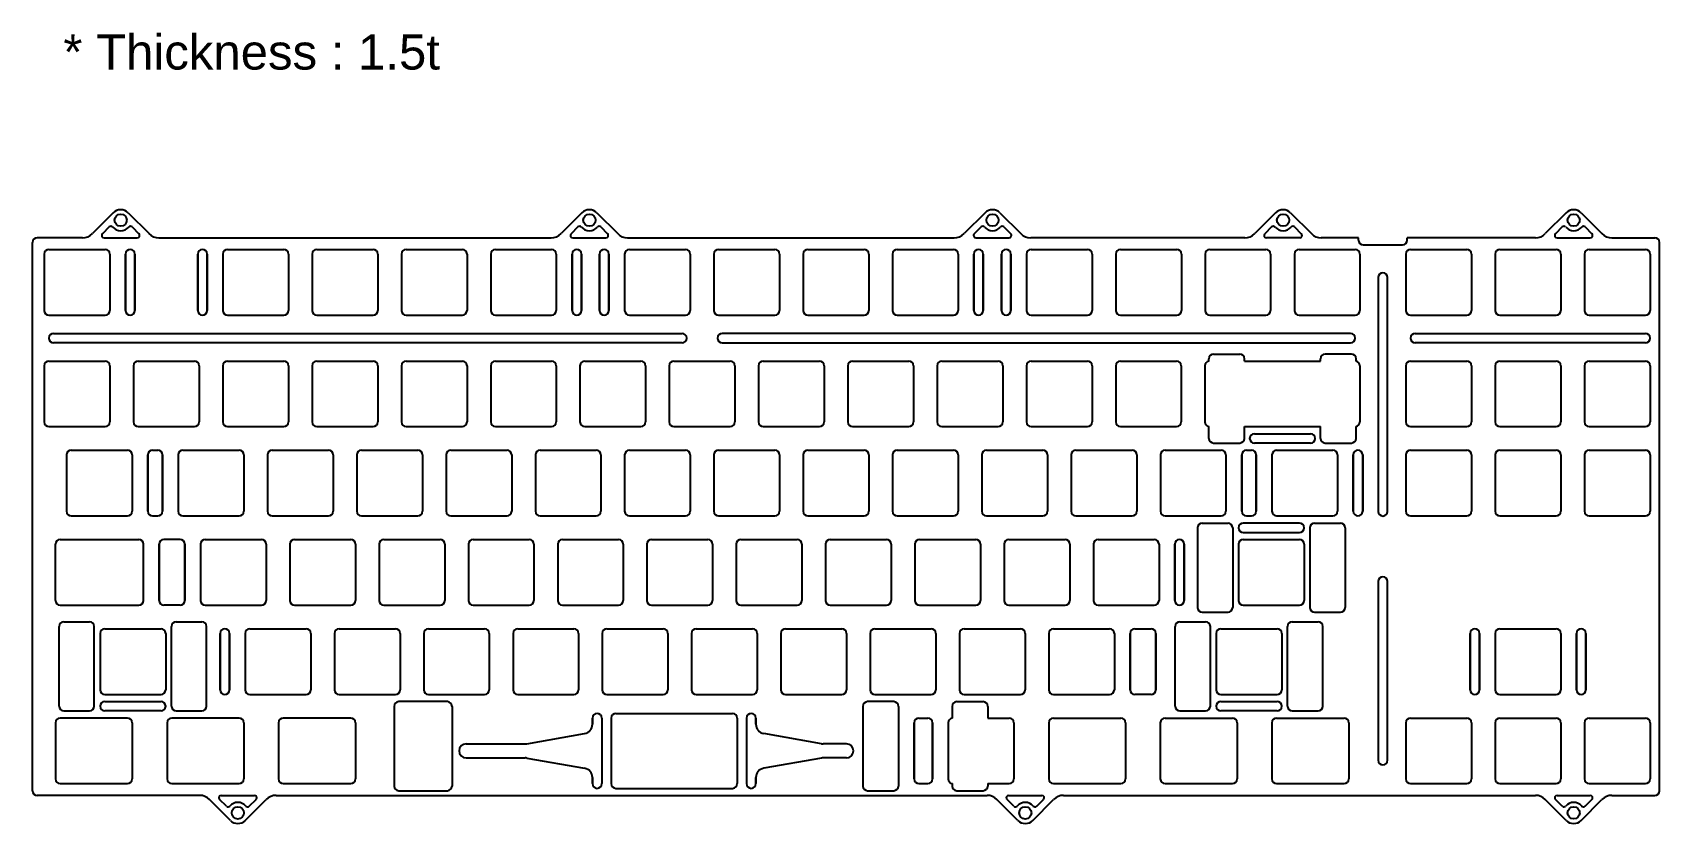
# Model space of a CAD drawing. Header units: millimetres. Extents: x 21 to 368, y 19 to 188.
import ezdxf

# ---------------------------------------------------------------- set-up
doc = ezdxf.new("R2010")
doc.units = ezdxf.units.MM
doc.layers.add('3', color=3, linetype='Continuous')
doc.styles.get("Standard").update_dxf_attribs({"font": ''})
doc.styles.get('Standard').set_extended_font_data('@Arial Unicode MS')

msp = doc.modelspace()

# ---------------------------------------------------------------- linework, layer by layer
for p, q in [((38.46, 149.13), (34, 144.67)), ((37.6, 146.1), (36.15, 144.64)), ((41.63, 149.13), (46.09, 144.67)), ((42.49, 146.1), (43.94, 144.64)), ((138.46, 149.13), (134, 144.67)), ((137.6, 146.1), (136.15, 144.64)), ((141.63, 149.13), (146.09, 144.67)), ((142.49, 146.1), (143.94, 144.64)), ((224.46, 149.13), (220, 144.67)), ((223.6, 146.1), (222.15, 144.64)), ((227.63, 149.13), (232.09, 144.67)), ((228.49, 146.1), (229.94, 144.64)), ((286.46, 149.13), (282, 144.67)), ((285.6, 146.1), (284.15, 144.64)), ((289.63, 149.13), (294.09, 144.67)), ((290.49, 146.1), (291.94, 144.64)), ((348.46, 149.13), (344, 144.67)), ((347.6, 146.1), (346.15, 144.64)), ((351.63, 149.13), (356.09, 144.67)), ((352.49, 146.1), (353.94, 144.64)), ((21.24, 25.78), (21.24, 142.79)), ((31.88, 143.79), (22.24, 143.79)), ((36.5, 143.79), (43.59, 143.79)), ((48.21, 143.79), (131.88, 143.79)), ((136.5, 143.79), (143.59, 143.79)), ((148.21, 143.79), (217.88, 143.79)), ((222.5, 143.79), (229.59, 143.79)), ((279.88, 143.79), (234.21, 143.79)), ((291.59, 143.79), (284.5, 143.79)), ((304.15, 143.79), (296.21, 143.79)), ((304.15, 143.29), (304.15, 143.79)), ((314.55, 143.29), (314.55, 143.79)), ((341.88, 143.79), (314.55, 143.79)), ((346.5, 143.79), (353.59, 143.79)), ((358.21, 143.79), (367.35, 143.79)), ((368.35, 25.78), (368.35, 142.79)), ((23.74, 140.29), (23.74, 128.29)), ((24.74, 141.29), (36.74, 141.29)), ((37.74, 140.29), (37.74, 128.29)), ((61.84, 140.29), (61.84, 128.29)), ((62.84, 141.29), (74.84, 141.29)), ((75.84, 140.29), (75.84, 128.29)), ((80.89, 140.29), (80.89, 128.29)), ((81.89, 141.29), (93.89, 141.29)), ((94.89, 140.29), (94.89, 128.29)), ((99.94, 140.29), (99.94, 128.29)), ((100.94, 141.29), (112.94, 141.29)), ((113.94, 140.29), (113.94, 128.29)), ((118.99, 140.29), (118.99, 128.29)), ((119.99, 141.29), (131.99, 141.29)), ((132.99, 140.29), (132.99, 128.29)), ((147.57, 140.29), (147.57, 128.29)), ((148.57, 141.29), (160.57, 141.29)), ((161.57, 140.29), (161.57, 128.29)), ((166.62, 140.29), (166.62, 128.29)), ((167.62, 141.29), (179.62, 141.29)), ((180.62, 140.29), (180.62, 128.29)), ((185.67, 140.29), (185.67, 128.29)), ((186.67, 141.29), (198.67, 141.29)), ((199.67, 140.29), (199.67, 128.29)), ((204.72, 140.29), (204.72, 128.29)), ((205.72, 141.29), (217.72, 141.29)), ((218.72, 140.29), (218.72, 128.29)), ((233.3, 140.29), (233.3, 128.29)), ((234.3, 141.29), (246.3, 141.29)), ((247.3, 140.29), (247.3, 128.29)), ((252.35, 140.29), (252.35, 128.29)), ((253.35, 141.29), (265.35, 141.29)), ((266.35, 140.29), (266.35, 128.29)), ((271.4, 140.29), (271.4, 128.29)), ((272.4, 141.29), (284.4, 141.29)), ((285.4, 140.29), (285.4, 128.29)), ((290.45, 140.29), (290.45, 128.29)), ((291.45, 141.29), (303.45, 141.29)), ((304.45, 140.29), (304.45, 128.29)), ((305.13, 142.29), (313.55, 142.29)), ((314.25, 140.29), (314.25, 128.29)), ((315.25, 141.29), (327.25, 141.29)), ((328.25, 140.29), (328.25, 128.29)), ((333.3, 140.29), (333.3, 128.29)), ((334.3, 141.29), (346.3, 141.29)), ((347.3, 140.29), (347.3, 128.29)), ((352.35, 140.29), (352.35, 128.29)), ((353.35, 141.29), (365.35, 141.29)), ((366.35, 140.29), (366.35, 128.29)), ((308.35, 135.29), (308.35, 85.4)), ((310.35, 85.4), (310.35, 135.29)), ((24.74, 127.29), (36.74, 127.29)), ((62.84, 127.29), (74.84, 127.29)), ((81.89, 127.29), (93.89, 127.29)), ((100.94, 127.29), (112.94, 127.29)), ((119.99, 127.29), (131.99, 127.29)), ((148.57, 127.29), (160.57, 127.29)), ((167.62, 127.29), (179.62, 127.29)), ((186.67, 127.29), (198.67, 127.29)), ((205.72, 127.29), (217.72, 127.29)), ((234.3, 127.29), (246.3, 127.29)), ((253.35, 127.29), (265.35, 127.29)), ((272.4, 127.29), (284.4, 127.29)), ((291.45, 127.29), (303.45, 127.29)), ((315.25, 127.29), (327.25, 127.29)), ((334.3, 127.29), (346.3, 127.29)), ((353.35, 127.29), (365.35, 127.29)), ((25.74, 123.38), (159.81, 123.38)), ((302.45, 123.38), (168.39, 123.38)), ((316.25, 123.38), (365.35, 123.38)), ((159.81, 121.38), (25.74, 121.38)), ((168.39, 121.38), (302.45, 121.38)), ((273.21, 118.98), (278.81, 118.98)), ((302.62, 118.98), (297.02, 118.98)), ((365.35, 121.38), (316.25, 121.38)), ((23.74, 116.48), (23.74, 104.48)), ((24.74, 117.48), (36.74, 117.48)), ((37.74, 116.48), (37.74, 104.48)), ((42.79, 116.48), (42.79, 104.48)), ((43.79, 117.48), (55.79, 117.48)), ((56.79, 116.48), (56.79, 104.48)), ((61.84, 116.48), (61.84, 104.48)), ((62.84, 117.48), (74.84, 117.48)), ((75.84, 116.48), (75.84, 104.48)), ((80.89, 116.48), (80.89, 104.48)), ((81.89, 117.48), (93.89, 117.48)), ((94.89, 116.48), (94.89, 104.48)), ((99.94, 116.48), (99.94, 104.48)), ((100.94, 117.48), (112.94, 117.48)), ((113.94, 116.48), (113.94, 104.48)), ((118.99, 116.48), (118.99, 104.48)), ((119.99, 117.48), (131.99, 117.48)), ((132.99, 116.48), (132.99, 104.48)), ((138.04, 116.48), (138.04, 104.48)), ((139.04, 117.48), (151.04, 117.48)), ((152.04, 116.48), (152.04, 104.48)), ((157.09, 116.48), (157.09, 104.48)), ((158.09, 117.48), (170.09, 117.48)), ((171.09, 116.48), (171.09, 104.48)), ((176.14, 116.48), (176.14, 104.48)), ((177.14, 117.48), (189.14, 117.48)), ((190.14, 116.48), (190.14, 104.48)), ((195.19, 116.48), (195.19, 104.48)), ((196.19, 117.48), (208.19, 117.48)), ((209.19, 116.48), (209.19, 104.48)), ((214.24, 116.48), (214.24, 104.48)), ((215.24, 117.48), (227.24, 117.48)), ((228.24, 116.48), (228.24, 104.48)), ((233.29, 116.48), (233.29, 104.48)), ((234.29, 117.48), (246.29, 117.48)), ((247.29, 116.48), (247.29, 104.48)), ((252.34, 116.48), (252.34, 104.48)), ((253.34, 117.48), (265.34, 117.48)), ((266.34, 116.48), (266.34, 104.48)), ((271.39, 116.48), (271.39, 104.48)), ((272.21, 117.46), (272.21, 117.98)), ((279.81, 117.48), (279.81, 117.98)), ((279.81, 117.48), (296.02, 117.48)), ((296.02, 117.48), (296.02, 117.98)), ((303.62, 117.46), (303.62, 117.98)), ((304.44, 116.48), (304.44, 104.48)), ((314.25, 116.48), (314.25, 104.48)), ((315.25, 117.48), (327.25, 117.48)), ((328.25, 116.48), (328.25, 104.48)), ((333.3, 116.48), (333.3, 104.48)), ((334.3, 117.48), (346.3, 117.48)), ((347.3, 116.48), (347.3, 104.48)), ((352.35, 116.48), (352.35, 104.48)), ((353.35, 117.48), (365.35, 117.48)), ((366.35, 116.48), (366.35, 104.48)), ((24.74, 103.48), (36.74, 103.48)), ((43.79, 103.48), (55.79, 103.48)), ((62.84, 103.48), (74.84, 103.48)), ((81.89, 103.48), (93.89, 103.48)), ((100.94, 103.48), (112.94, 103.48)), ((119.99, 103.48), (131.99, 103.48)), ((139.04, 103.48), (151.04, 103.48)), ((158.09, 103.48), (170.09, 103.48)), ((177.14, 103.48), (189.14, 103.48)), ((196.19, 103.48), (208.19, 103.48)), ((215.24, 103.48), (227.24, 103.48)), ((234.29, 103.48), (246.29, 103.48)), ((253.34, 103.48), (265.34, 103.48)), ((272.21, 100.98), (272.21, 103.5)), ((279.81, 100.98), (279.81, 103.48)), ((279.81, 103.48), (296.02, 103.48)), ((281.92, 101.95), (293.92, 101.95)), ((296.02, 100.98), (296.02, 103.48)), ((303.62, 100.98), (303.62, 103.5)), ((315.25, 103.48), (327.25, 103.48)), ((334.3, 103.48), (346.3, 103.48)), ((353.35, 103.48), (365.35, 103.48)), ((28.5, 97.43), (28.5, 85.43)), ((29.5, 98.43), (41.5, 98.43)), ((42.5, 97.43), (42.5, 85.43)), ((46.85, 98.43), (47.97, 98.43)), ((52.32, 97.43), (52.32, 85.43)), ((53.32, 98.43), (65.32, 98.43)), ((66.32, 97.43), (66.32, 85.43)), ((71.37, 97.43), (71.37, 85.43)), ((72.37, 98.43), (84.37, 98.43)), ((85.37, 97.43), (85.37, 85.43)), ((90.42, 97.43), (90.42, 85.43)), ((91.42, 98.43), (103.42, 98.43)), ((104.42, 97.43), (104.42, 85.43)), ((109.47, 97.43), (109.47, 85.43)), ((110.47, 98.43), (122.47, 98.43)), ((123.47, 97.43), (123.47, 85.43)), ((128.52, 97.43), (128.52, 85.43)), ((129.52, 98.43), (141.52, 98.43)), ((142.52, 97.43), (142.52, 85.43)), ((147.57, 97.43), (147.57, 85.43)), ((148.57, 98.43), (160.57, 98.43)), ((161.57, 97.43), (161.57, 85.43)), ((166.62, 97.43), (166.62, 85.43)), ((167.62, 98.43), (179.62, 98.43)), ((180.62, 97.43), (180.62, 85.43)), ((185.67, 97.43), (185.67, 85.43)), ((186.67, 98.43), (198.67, 98.43)), ((199.67, 97.43), (199.67, 85.43)), ((204.72, 97.43), (204.72, 85.43)), ((205.72, 98.43), (217.72, 98.43)), ((218.72, 97.43), (218.72, 85.43)), ((223.77, 97.43), (223.77, 85.43)), ((224.77, 98.43), (236.77, 98.43)), ((237.77, 97.43), (237.77, 85.43)), ((242.82, 97.43), (242.82, 85.43)), ((243.82, 98.43), (255.82, 98.43)), ((256.82, 97.43), (256.82, 85.43)), ((261.87, 97.43), (261.87, 85.43)), ((262.87, 98.43), (274.87, 98.43)), ((273.21, 99.98), (278.81, 99.98)), ((275.87, 97.43), (275.87, 85.43)), ((280.22, 98.43), (281.33, 98.43)), ((293.92, 99.95), (281.92, 99.95)), ((285.68, 97.43), (285.68, 85.43)), ((286.68, 98.43), (298.68, 98.43)), ((297.02, 99.98), (302.62, 99.98)), ((299.68, 97.43), (299.68, 85.43)), ((314.25, 97.43), (314.25, 85.43)), ((315.25, 98.43), (327.25, 98.43)), ((328.25, 97.43), (328.25, 85.43)), ((333.3, 97.43), (333.3, 85.43)), ((334.3, 98.43), (346.3, 98.43)), ((347.3, 97.43), (347.3, 85.43)), ((352.35, 97.43), (352.35, 85.43)), ((353.35, 98.43), (365.35, 98.43)), ((366.35, 97.43), (366.35, 85.43)), ((29.5, 84.43), (41.5, 84.43)), ((46.85, 84.43), (47.97, 84.43)), ((53.32, 84.43), (65.32, 84.43)), ((72.37, 84.43), (84.37, 84.43)), ((91.42, 84.43), (103.42, 84.43)), ((110.47, 84.43), (122.47, 84.43)), ((129.52, 84.43), (141.52, 84.43)), ((148.57, 84.43), (160.57, 84.43)), ((167.62, 84.43), (179.62, 84.43)), ((186.67, 84.43), (198.67, 84.43)), ((205.72, 84.43), (217.72, 84.43)), ((224.77, 84.43), (236.77, 84.43)), ((243.82, 84.43), (255.82, 84.43)), ((262.87, 84.43), (274.87, 84.43)), ((280.22, 84.43), (281.33, 84.43)), ((286.68, 84.43), (298.68, 84.43)), ((315.25, 84.43), (327.25, 84.43)), ((334.3, 84.43), (346.3, 84.43)), ((353.35, 84.43), (365.35, 84.43)), ((269.8, 81.88), (269.8, 64.88)), ((270.8, 82.88), (276.3, 82.88)), ((277.3, 81.88), (277.3, 64.88)), ((291.54, 82.9), (279.54, 82.9)), ((279.54, 80.9), (291.54, 80.9)), ((293.77, 81.88), (293.77, 64.88)), ((294.77, 82.88), (300.27, 82.88)), ((301.27, 81.88), (301.27, 64.88)), ((26.12, 66.38), (26.12, 78.38)), ((27.12, 79.38), (43.89, 79.38)), ((44.89, 66.38), (44.89, 78.38)), ((52.73, 79.38), (49.24, 79.38)), ((57.08, 78.38), (57.08, 66.38)), ((58.08, 79.38), (70.08, 79.38)), ((71.08, 78.38), (71.08, 66.38)), ((76.13, 78.38), (76.13, 66.38)), ((77.13, 79.38), (89.13, 79.38)), ((90.13, 78.38), (90.13, 66.38)), ((95.18, 78.38), (95.18, 66.38)), ((96.18, 79.38), (108.18, 79.38)), ((109.18, 78.38), (109.18, 66.38)), ((114.23, 78.38), (114.23, 66.38)), ((115.23, 79.38), (127.23, 79.38)), ((128.23, 78.38), (128.23, 66.38)), ((133.28, 78.38), (133.28, 66.38)), ((134.28, 79.38), (146.28, 79.38)), ((147.28, 78.38), (147.28, 66.38)), ((152.33, 78.38), (152.33, 66.38)), ((153.33, 79.38), (165.33, 79.38)), ((166.33, 78.38), (166.33, 66.38)), ((171.38, 78.38), (171.38, 66.38)), ((172.38, 79.38), (184.38, 79.38)), ((185.38, 78.38), (185.38, 66.38)), ((190.43, 78.38), (190.43, 66.38)), ((191.43, 79.38), (203.43, 79.38)), ((204.43, 78.38), (204.43, 66.38)), ((209.48, 78.38), (209.48, 66.38)), ((210.48, 79.38), (222.48, 79.38)), ((223.48, 78.38), (223.48, 66.38)), ((228.53, 78.38), (228.53, 66.38)), ((229.53, 79.38), (241.53, 79.38)), ((242.53, 78.38), (242.53, 66.38)), ((247.58, 78.38), (247.58, 66.38)), ((248.58, 79.38), (260.58, 79.38)), ((261.58, 78.38), (261.58, 66.38)), ((278.54, 78.38), (278.54, 66.38)), ((279.54, 79.38), (291.54, 79.38)), ((292.54, 78.38), (292.54, 66.38)), ((308.35, 70.4), (308.35, 32.28)), ((310.35, 32.28), (310.35, 70.4)), ((27.12, 65.38), (43.89, 65.38)), ((52.73, 65.38), (49.24, 65.38)), ((58.08, 65.38), (70.08, 65.38)), ((77.13, 65.38), (89.13, 65.38)), ((96.18, 65.38), (108.18, 65.38)), ((115.23, 65.38), (127.23, 65.38)), ((134.28, 65.38), (146.28, 65.38)), ((153.33, 65.38), (165.33, 65.38)), ((172.38, 65.38), (184.38, 65.38)), ((191.43, 65.38), (203.43, 65.38)), ((210.48, 65.38), (222.48, 65.38)), ((229.53, 65.38), (241.53, 65.38)), ((248.58, 65.38), (260.58, 65.38)), ((270.8, 63.88), (276.3, 63.88)), ((279.54, 65.38), (291.54, 65.38)), ((294.77, 63.88), (300.27, 63.88)), ((26.91, 43.83), (26.91, 60.83)), ((27.91, 61.83), (33.41, 61.83)), ((34.41, 43.83), (34.41, 60.83)), ((35.65, 59.33), (35.65, 47.33)), ((36.65, 60.33), (48.65, 60.33)), ((49.65, 59.33), (49.65, 47.33)), ((50.89, 43.83), (50.89, 60.83)), ((51.89, 61.83), (57.39, 61.83)), ((58.39, 43.83), (58.39, 60.83)), ((66.6, 59.33), (66.6, 47.33)), ((67.6, 60.33), (79.6, 60.33)), ((80.6, 59.33), (80.6, 47.33)), ((85.65, 59.33), (85.65, 47.33)), ((86.65, 60.33), (98.65, 60.33)), ((99.65, 59.33), (99.65, 47.33)), ((104.7, 59.33), (104.7, 47.33)), ((105.7, 60.33), (117.7, 60.33)), ((118.7, 59.33), (118.7, 47.33)), ((123.75, 59.33), (123.75, 47.33)), ((124.75, 60.33), (136.75, 60.33)), ((137.75, 59.33), (137.75, 47.33)), ((142.8, 59.33), (142.8, 47.33)), ((143.8, 60.33), (155.8, 60.33)), ((156.8, 59.33), (156.8, 47.33)), ((161.85, 59.33), (161.85, 47.33)), ((162.85, 60.33), (174.85, 60.33)), ((175.85, 59.33), (175.85, 47.33)), ((180.9, 59.33), (180.9, 47.33)), ((181.9, 60.33), (193.9, 60.33)), ((194.9, 59.33), (194.9, 47.33)), ((199.95, 59.33), (199.95, 47.33)), ((200.95, 60.33), (212.95, 60.33)), ((213.95, 59.33), (213.95, 47.33)), ((219, 59.33), (219, 47.33)), ((220, 60.33), (232, 60.33)), ((233, 59.33), (233, 47.33)), ((238.05, 59.33), (238.05, 47.33)), ((239.05, 60.33), (251.05, 60.33)), ((252.05, 59.33), (252.05, 47.33)), ((256.4, 60.33), (259.9, 60.33)), ((265.03, 43.83), (265.03, 60.83)), ((266.03, 61.83), (271.53, 61.83)), ((272.53, 43.83), (272.53, 60.83)), ((273.77, 59.33), (273.77, 47.33)), ((274.77, 60.33), (286.77, 60.33)), ((287.77, 59.33), (287.77, 47.33)), ((289.01, 43.83), (289.01, 60.83)), ((290.01, 61.83), (295.51, 61.83)), ((296.51, 43.83), (296.51, 60.83)), ((333.3, 59.33), (333.3, 47.33)), ((334.3, 60.33), (346.3, 60.33)), ((347.3, 59.33), (347.3, 47.33)), ((36.65, 46.33), (48.65, 46.33)), ((67.6, 46.33), (79.6, 46.33)), ((86.65, 46.33), (98.65, 46.33)), ((105.7, 46.33), (117.7, 46.33)), ((124.75, 46.33), (136.75, 46.33)), ((143.8, 46.33), (155.8, 46.33)), ((162.85, 46.33), (174.85, 46.33)), ((181.9, 46.33), (193.9, 46.33)), ((200.95, 46.33), (212.95, 46.33)), ((220, 46.33), (232, 46.33)), ((239.05, 46.33), (251.05, 46.33)), ((259.9, 46.33), (256.4, 46.33)), ((274.77, 46.33), (286.77, 46.33)), ((334.3, 46.33), (346.3, 46.33)), ((27.91, 42.83), (33.41, 42.83)), ((36.65, 44.8), (48.65, 44.8)), ((48.65, 42.8), (36.65, 42.8)), ((51.89, 42.83), (57.39, 42.83)), ((98.38, 43.78), (98.38, 26.78)), ((109.74, 44.78), (99.38, 44.78)), ((110.74, 43.78), (110.74, 26.78)), ((145.69, 42.28), (170.59, 42.28)), ((198.39, 43.78), (198.39, 26.78)), ((204.99, 44.78), (199.39, 44.78)), ((205.99, 43.78), (205.99, 26.78)), ((217.44, 43.78), (217.44, 41.26)), ((218.44, 44.78), (224.04, 44.78)), ((225.04, 43.78), (225.04, 41.28)), ((266.03, 42.83), (271.53, 42.83)), ((274.77, 44.8), (286.77, 44.8)), ((286.77, 42.8), (274.77, 42.8)), ((290.01, 42.83), (295.51, 42.83)), ((26.12, 40.28), (26.12, 28.28)), ((41.5, 41.28), (27.12, 41.28)), ((42.5, 40.28), (42.5, 28.28)), ((49.93, 40.28), (49.93, 28.28)), ((65.31, 41.28), (50.93, 41.28)), ((66.31, 40.28), (66.31, 28.28)), ((73.74, 40.28), (73.74, 28.28)), ((89.12, 41.28), (74.74, 41.28)), ((90.12, 40.28), (90.12, 28.28)), ((142.69, 41.28), (142.69, 27.28)), ((144.69, 41.28), (144.69, 27.28)), ((171.59, 41.28), (171.59, 27.28)), ((171.59, 41.28), (171.59, 27.28)), ((173.59, 41.28), (173.59, 27.28)), ((210.34, 41.28), (212.28, 41.28)), ((216.62, 40.28), (216.62, 28.28)), ((225.04, 41.28), (229.62, 41.28)), ((230.62, 40.28), (230.62, 28.28)), ((238.05, 40.28), (238.05, 28.28)), ((239.05, 41.28), (253.44, 41.28)), ((254.44, 40.28), (254.44, 28.28)), ((261.86, 40.28), (261.86, 28.28)), ((262.86, 41.28), (277.25, 41.28)), ((278.25, 40.28), (278.25, 28.28)), ((285.67, 40.28), (285.67, 28.28)), ((286.67, 41.28), (301.06, 41.28)), ((302.06, 40.28), (302.06, 28.28)), ((314.25, 40.28), (314.25, 28.28)), ((315.25, 41.28), (327.25, 41.28)), ((328.25, 40.28), (328.25, 28.28)), ((333.3, 40.28), (333.3, 28.28)), ((334.3, 41.28), (346.3, 41.28)), ((347.3, 40.28), (347.3, 28.28)), ((352.35, 40.28), (352.35, 28.28)), ((353.35, 41.28), (365.35, 41.28)), ((366.35, 40.28), (366.35, 28.28)), ((113.74, 35.78), (126.33, 35.78)), ((126.68, 35.81), (139.03, 37.99)), ((189.6, 35.81), (177.24, 37.99)), ((194.89, 35.78), (189.94, 35.78)), ((113.74, 32.78), (126.33, 32.78)), ((126.68, 32.75), (139.03, 30.57)), ((189.6, 32.75), (177.24, 30.57)), ((194.89, 32.78), (189.94, 32.78)), ((56.88, 24.78), (22.24, 24.78)), ((27.12, 27.28), (41.5, 27.28)), ((50.93, 27.28), (65.31, 27.28)), ((61.5, 24.78), (68.59, 24.78)), ((73.21, 24.78), (224.88, 24.78)), ((74.74, 27.28), (89.12, 27.28)), ((99.38, 25.78), (109.74, 25.78)), ((145.69, 26.28), (170.59, 26.28)), ((199.39, 25.78), (204.99, 25.78)), ((210.34, 27.28), (212.28, 27.28)), ((217.44, 27.29), (217.44, 26.78)), ((218.44, 25.78), (224.04, 25.78)), ((225.04, 27.28), (229.62, 27.28)), ((225.04, 27.28), (225.04, 26.78)), ((229.5, 24.78), (236.59, 24.78)), ((239.05, 27.28), (253.44, 27.28)), ((241.21, 24.78), (341.88, 24.78)), ((262.86, 27.28), (277.25, 27.28)), ((286.67, 27.28), (301.06, 27.28)), ((315.25, 27.28), (327.25, 27.28)), ((334.3, 27.28), (346.3, 27.28)), ((334.3, 27.28), (346.3, 27.28)), ((346.5, 24.78), (353.59, 24.78)), ((353.35, 27.28), (365.35, 27.28)), ((358.21, 24.78), (367.35, 24.78)), ((63.46, 19.44), (59, 23.9)), ((62.6, 22.47), (61.15, 23.92)), ((66.63, 19.44), (71.09, 23.9)), ((67.49, 22.47), (68.94, 23.92)), ((231.46, 19.44), (227, 23.9)), ((230.6, 22.47), (229.15, 23.92)), ((234.63, 19.44), (239.09, 23.9)), ((235.49, 22.47), (236.94, 23.92)), ((348.46, 19.44), (344, 23.9)), ((347.6, 22.47), (346.15, 23.92)), ((351.63, 19.44), (356.09, 23.9)), ((352.49, 22.47), (353.94, 23.92))]:
    msp.add_line(p, q)
at = {"color": 7, "lineweight": 30, "extrusion": (0, 0, -1)}
for p, q in [((41.09, 128.29), (41.09, 140.29)), ((41.09, 140.29), (41.09, 128.29)), ((43.09, 140.29), (43.09, 128.29)), ((56.49, 128.29), (56.49, 140.29)), ((58.49, 128.29), (58.49, 140.29)), ((136.34, 128.29), (136.34, 140.29)), ((136.34, 140.29), (136.34, 128.29)), ((138.34, 140.29), (138.34, 128.29)), ((142.22, 128.29), (142.22, 140.29)), ((142.22, 140.29), (142.22, 128.29)), ((144.22, 128.29), (144.22, 140.29)), ((144.22, 140.29), (144.22, 128.29)), ((222.07, 128.29), (222.07, 140.29)), ((222.07, 140.29), (222.07, 128.29)), ((224.07, 140.29), (224.07, 128.29)), ((227.95, 128.29), (227.95, 140.29)), ((227.95, 140.29), (227.95, 128.29)), ((229.95, 128.29), (229.95, 140.29)), ((229.95, 140.29), (229.95, 128.29)), ((45.85, 85.43), (45.85, 97.43)), ((45.85, 97.43), (45.85, 85.43)), ((48.97, 85.43), (48.97, 97.43)), ((48.97, 97.43), (48.97, 85.43)), ((279.22, 85.43), (279.22, 97.43)), ((282.33, 85.43), (282.33, 97.43)), ((303.03, 85.43), (303.03, 97.43)), ((303.03, 97.43), (303.03, 85.43)), ((305.03, 85.43), (305.03, 97.43)), ((305.03, 97.43), (305.03, 85.43)), ((48.24, 66.38), (48.24, 78.38)), ((53.73, 66.38), (53.73, 78.38)), ((264.93, 66.38), (264.93, 78.38)), ((266.93, 66.38), (266.93, 78.38)), ((61.26, 47.33), (61.26, 59.33)), ((63.26, 47.33), (63.26, 59.33)), ((255.4, 47.33), (255.4, 59.33)), ((260.9, 47.33), (260.9, 59.33)), ((327.95, 47.33), (327.95, 59.33)), ((327.95, 59.33), (327.95, 47.33)), ((329.95, 47.33), (329.95, 59.33)), ((329.95, 59.33), (329.95, 47.33)), ((350.65, 47.33), (350.65, 59.33)), ((350.65, 59.33), (350.65, 47.33)), ((352.65, 47.33), (352.65, 59.33)), ((352.65, 59.33), (352.65, 47.33)), ((140.69, 39.95), (140.69, 41.28)), ((175.59, 39.95), (175.59, 41.28)), ((209.34, 28.28), (209.34, 40.28)), ((213.28, 28.28), (213.28, 40.28)), ((140.69, 27.28), (140.69, 28.6)), ((175.59, 27.28), (175.59, 28.6))]:
    msp.add_line(p, q, dxfattribs=at)
for centre in [(40.05, 147.53), (40.05, 147.53), (140.05, 147.53), (226.05, 147.53), (288.05, 147.53), (350.05, 147.53), (65.05, 21.03), (233.05, 21.03), (350.05, 21.04)]:
    msp.add_circle(centre, 1.3)
for centre, radius, start, end in [((40.05, 147.53), 2.25, 44.7772, 135.2228), ((140.05, 147.53), 2.25, 44.7772, 135.2228), ((226.05, 147.53), 2.25, 44.7772, 135.2228), ((288.05, 147.53), 2.25, 44.7772, 135.2228), ((350.05, 147.53), 2.25, 44.7772, 135.2228), ((37.96, 145.74), 0.5, 40.5885, 135), ((40.05, 147.53), 2.25, 220.5885, 319.4115), ((42.13, 145.74), 0.5, 45, 139.4115), ((137.96, 145.74), 0.5, 40.5885, 135), ((140.05, 147.53), 2.25, 220.5885, 319.4115), ((142.13, 145.74), 0.5, 45, 139.4115), ((223.96, 145.74), 0.5, 40.5885, 135), ((226.05, 147.53), 2.25, 220.5885, 319.4115), ((228.13, 145.74), 0.5, 45, 139.4115), ((285.96, 145.74), 0.5, 40.5885, 135), ((288.05, 147.53), 2.25, 220.5885, 319.4115), ((290.13, 145.74), 0.5, 45, 139.4115), ((347.96, 145.74), 0.5, 40.5885, 135), ((350.05, 147.53), 2.25, 220.5885, 319.4115), ((352.13, 145.74), 0.5, 45, 139.4115), ((22.24, 142.79), 1, 90, 180), ((31.88, 146.79), 3, 270, 315), ((36.5, 144.29), 0.5, 135, 270), ((43.59, 144.29), 0.5, 270, 45), ((48.21, 146.79), 3, 225, 270), ((131.88, 146.79), 3, 270, 315), ((136.5, 144.29), 0.5, 135, 270), ((143.59, 144.29), 0.5, 270, 45), ((148.21, 146.79), 3, 225, 270), ((217.88, 146.79), 3, 270, 315), ((222.5, 144.29), 0.5, 135, 270), ((229.59, 144.29), 0.5, 270, 45), ((234.21, 146.79), 3, 225, 270), ((279.88, 146.79), 3, 270, 315), ((284.5, 144.29), 0.5, 135, 270), ((291.59, 144.29), 0.5, 270, 45), ((296.21, 146.79), 3, 225, 270), ((305.15, 143.29), 1, 180.179, 270), ((313.55, 143.29), 1, 270, 359.821), ((341.88, 146.79), 3, 270, 315), ((346.5, 144.29), 0.5, 135, 270), ((353.59, 144.29), 0.5, 270, 45), ((358.21, 146.79), 3, 225, 270), ((367.35, 142.79), 1, 0, 90), ((24.74, 140.29), 1, 90, 180), ((36.74, 140.29), 1, 0, 90), ((42.09, 140.29), 1, 90, 180), ((42.09, 140.29), 1, 360, 90), ((57.49, 140.29), 1, 90, 180), ((57.49, 140.29), 1, 360, 90), ((62.84, 140.29), 1, 90, 180), ((74.84, 140.29), 1, 0, 90), ((81.89, 140.29), 1, 90, 180), ((93.89, 140.29), 1, 0, 90), ((100.94, 140.29), 1, 90, 180), ((112.94, 140.29), 1, 0, 90), ((119.99, 140.29), 1, 90, 180), ((131.99, 140.29), 1, 0, 90), ((137.34, 140.29), 1, 90, 180), ((137.34, 140.29), 1, 360, 90), ((143.22, 140.29), 1, 90, 180), ((143.22, 140.29), 1, 360, 90), ((148.57, 140.29), 1, 90, 180), ((160.57, 140.29), 1, 0, 90), ((167.62, 140.29), 1, 90, 180), ((179.62, 140.29), 1, 0, 90), ((186.67, 140.29), 1, 90, 180), ((198.67, 140.29), 1, 0, 90), ((205.72, 140.29), 1, 90, 180), ((217.72, 140.29), 1, 0, 90), ((223.07, 140.29), 1, 90, 180), ((223.07, 140.29), 1, 360, 90), ((228.95, 140.29), 1, 90, 180), ((228.95, 140.29), 1, 360, 90), ((234.3, 140.29), 1, 90, 180), ((246.3, 140.29), 1, 0, 90), ((253.35, 140.29), 1, 90, 180), ((265.35, 140.29), 1, 0, 90), ((272.4, 140.29), 1, 90, 180), ((284.4, 140.29), 1, 0, 90), ((291.45, 140.29), 1, 90, 180), ((303.45, 140.29), 1, 0, 90), ((315.25, 140.29), 1, 90, 180), ((327.25, 140.29), 1, 0, 90), ((334.3, 140.29), 1, 90, 180), ((346.3, 140.29), 1, 0, 90), ((353.35, 140.29), 1, 90, 180), ((365.35, 140.29), 1, 0, 90), ((309.35, 135.29), 1, 0, 180), ((24.74, 128.29), 1, 180, 270), ((36.74, 128.29), 1, 270, 0), ((42.09, 128.29), 1, 180, 270), ((42.09, 128.29), 1, 270, 0), ((57.49, 128.29), 1, 180, 270), ((57.49, 128.29), 1, 270, 0), ((62.84, 128.29), 1, 180, 270), ((74.84, 128.29), 1, 270, 0), ((81.89, 128.29), 1, 180, 270), ((93.89, 128.29), 1, 270, 0), ((100.94, 128.29), 1, 180, 270), ((112.94, 128.29), 1, 270, 0), ((119.99, 128.29), 1, 180, 270), ((131.99, 128.29), 1, 270, 0), ((137.34, 128.29), 1, 180, 270), ((137.34, 128.29), 1, 270, 0), ((143.22, 128.29), 1, 180, 270), ((143.22, 128.29), 1, 270, 0), ((148.57, 128.29), 1, 180, 270), ((160.57, 128.29), 1, 270, 0), ((167.62, 128.29), 1, 180, 270), ((179.62, 128.29), 1, 270, 0), ((186.67, 128.29), 1, 180, 270), ((198.67, 128.29), 1, 270, 0), ((205.72, 128.29), 1, 180, 270), ((217.72, 128.29), 1, 270, 0), ((223.07, 128.29), 1, 180, 270), ((223.07, 128.29), 1, 270, 0), ((228.95, 128.29), 1, 180, 270), ((228.95, 128.29), 1, 270, 0), ((234.3, 128.29), 1, 180, 270), ((246.3, 128.29), 1, 270, 0), ((253.35, 128.29), 1, 180, 270), ((265.35, 128.29), 1, 270, 0), ((272.4, 128.29), 1, 180, 270), ((284.4, 128.29), 1, 270, 0), ((291.45, 128.29), 1, 180, 270), ((303.45, 128.29), 1, 270, 0), ((315.25, 128.29), 1, 180, 270), ((327.25, 128.29), 1, 270, 0), ((334.3, 128.29), 1, 180, 270), ((346.3, 128.29), 1, 270, 0), ((353.35, 128.29), 1, 180, 270), ((365.35, 128.29), 1, 270, 0), ((25.74, 122.38), 1, 90, 270), ((159.81, 122.38), 1, 270, 90), ((168.39, 122.38), 1, 90, 270), ((302.45, 122.38), 1, 270, 90), ((316.25, 122.38), 1, 90, 270), ((365.35, 122.38), 1, 270, 90), ((273.21, 117.98), 1, 90, 180), ((278.81, 117.98), 1, 0, 90), ((297.02, 117.98), 1, 90, 180), ((302.62, 117.98), 1, 0, 90), ((24.74, 116.48), 1, 90, 180), ((36.74, 116.48), 1, 0, 90), ((43.79, 116.48), 1, 90, 180), ((55.79, 116.48), 1, 0, 90), ((62.84, 116.48), 1, 90, 180), ((74.84, 116.48), 1, 0, 90), ((81.89, 116.48), 1, 90, 180), ((93.89, 116.48), 1, 0, 90), ((100.94, 116.48), 1, 90, 180), ((112.94, 116.48), 1, 0, 90), ((119.99, 116.48), 1, 90, 180), ((131.99, 116.48), 1, 0, 90), ((139.04, 116.48), 1, 90, 180), ((151.04, 116.48), 1, 0, 90), ((158.09, 116.48), 1, 90, 180), ((170.09, 116.48), 1, 0, 90), ((177.14, 116.48), 1, 90, 180), ((189.14, 116.48), 1, 0, 90), ((196.19, 116.48), 1, 90, 180), ((208.19, 116.48), 1, 0, 90), ((215.24, 116.48), 1, 90, 180), ((227.24, 116.48), 1, 0, 90), ((234.29, 116.48), 1, 90, 180), ((246.29, 116.48), 1, 0, 90), ((253.34, 116.48), 1, 90, 180), ((265.34, 116.48), 1, 0, 90), ((272.39, 116.48), 1, 100.5446, 180), ((303.44, 116.48), 1, 0, 79.4554), ((315.25, 116.48), 1, 90, 180), ((327.25, 116.48), 1, 0, 90), ((334.3, 116.48), 1, 90, 180), ((346.3, 116.48), 1, 0, 90), ((353.35, 116.48), 1, 90, 180), ((365.35, 116.48), 1, 0, 90), ((24.74, 104.48), 1, 180, 270), ((36.74, 104.48), 1, 270, 0), ((43.79, 104.48), 1, 180, 270), ((55.79, 104.48), 1, 270, 0), ((62.84, 104.48), 1, 180, 270), ((74.84, 104.48), 1, 270, 0), ((81.89, 104.48), 1, 180, 270), ((93.89, 104.48), 1, 270, 0), ((100.94, 104.48), 1, 180, 270), ((112.94, 104.48), 1, 270, 0), ((119.99, 104.48), 1, 180, 270), ((131.99, 104.48), 1, 270, 0), ((139.04, 104.48), 1, 180, 270), ((151.04, 104.48), 1, 270, 0), ((158.09, 104.48), 1, 180, 270), ((170.09, 104.48), 1, 270, 0), ((177.14, 104.48), 1, 180, 270), ((189.14, 104.48), 1, 270, 0), ((196.19, 104.48), 1, 180, 270), ((208.19, 104.48), 1, 270, 0), ((215.24, 104.48), 1, 180, 270), ((227.24, 104.48), 1, 270, 0), ((234.29, 104.48), 1, 180, 270), ((246.29, 104.48), 1, 270, 0), ((253.34, 104.48), 1, 180, 270), ((265.34, 104.48), 1, 270, 0), ((272.39, 104.48), 1, 180, 259.4554), ((303.44, 104.48), 1, 280.5446, 0), ((315.25, 104.48), 1, 180, 270), ((327.25, 104.48), 1, 270, 0), ((334.3, 104.48), 1, 180, 270), ((346.3, 104.48), 1, 270, 0), ((353.35, 104.48), 1, 180, 270), ((365.35, 104.48), 1, 270, 0), ((273.21, 100.98), 1, 180, 270), ((278.81, 100.98), 1, 270, 0), ((281.92, 100.95), 1, 90, 270), ((293.92, 100.95), 1, 270, 90), ((297.02, 100.98), 1, 180, 270), ((302.62, 100.98), 1, 270, 0), ((29.5, 97.43), 1, 90, 180), ((41.5, 97.43), 1, 0, 90), ((46.85, 97.43), 1, 90, 180), ((47.97, 97.43), 1, 0, 90), ((53.32, 97.43), 1, 90, 180), ((65.32, 97.43), 1, 0, 90), ((72.37, 97.43), 1, 90, 180), ((84.37, 97.43), 1, 0, 90), ((91.42, 97.43), 1, 90, 180), ((103.42, 97.43), 1, 0, 90), ((110.47, 97.43), 1, 90, 180), ((122.47, 97.43), 1, 0, 90), ((129.52, 97.43), 1, 90, 180), ((141.52, 97.43), 1, 0, 90), ((148.57, 97.43), 1, 90, 180), ((160.57, 97.43), 1, 0, 90), ((167.62, 97.43), 1, 90, 180), ((179.62, 97.43), 1, 0, 90), ((186.67, 97.43), 1, 90, 180), ((198.67, 97.43), 1, 0, 90), ((205.72, 97.43), 1, 90, 180), ((217.72, 97.43), 1, 0, 90), ((224.77, 97.43), 1, 90, 180), ((236.77, 97.43), 1, 0, 90), ((243.82, 97.43), 1, 90, 180), ((255.82, 97.43), 1, 0, 90), ((262.87, 97.43), 1, 90, 180), ((274.87, 97.43), 1, 0, 90), ((280.22, 97.43), 1, 90, 180), ((281.33, 97.43), 1, 0, 90), ((286.68, 97.43), 1, 90, 180), ((298.68, 97.43), 1, 0, 90), ((304.03, 97.43), 1, 90, 180), ((304.03, 97.43), 1, 360, 90), ((315.25, 97.43), 1, 90, 180), ((327.25, 97.43), 1, 0, 90), ((334.3, 97.43), 1, 90, 180), ((346.3, 97.43), 1, 0, 90), ((353.35, 97.43), 1, 90, 180), ((365.35, 97.43), 1, 0, 90), ((29.5, 85.43), 1, 180, 270), ((41.5, 85.43), 1, 270, 0), ((46.85, 85.43), 1, 180, 270), ((47.97, 85.43), 1, 270, 0), ((53.32, 85.43), 1, 180, 270), ((65.32, 85.43), 1, 270, 0), ((72.37, 85.43), 1, 180, 270), ((84.37, 85.43), 1, 270, 0), ((91.42, 85.43), 1, 180, 270), ((103.42, 85.43), 1, 270, 0), ((110.47, 85.43), 1, 180, 270), ((122.47, 85.43), 1, 270, 0), ((129.52, 85.43), 1, 180, 270), ((141.52, 85.43), 1, 270, 0), ((148.57, 85.43), 1, 180, 270), ((160.57, 85.43), 1, 270, 0), ((167.62, 85.43), 1, 180, 270), ((179.62, 85.43), 1, 270, 0), ((186.67, 85.43), 1, 180, 270), ((198.67, 85.43), 1, 270, 0), ((205.72, 85.43), 1, 180, 270), ((217.72, 85.43), 1, 270, 0), ((224.77, 85.43), 1, 180, 270), ((236.77, 85.43), 1, 270, 0), ((243.82, 85.43), 1, 180, 270), ((255.82, 85.43), 1, 270, 0), ((262.87, 85.43), 1, 180, 270), ((274.87, 85.43), 1, 270, 0), ((280.22, 85.43), 1, 180, 270), ((281.33, 85.43), 1, 270, 0), ((286.68, 85.43), 1, 180, 270), ((298.68, 85.43), 1, 270, 0), ((304.03, 85.43), 1, 180, 270), ((304.03, 85.43), 1, 270, 0), ((309.35, 85.4), 1, 180, 0), ((315.25, 85.43), 1, 180, 270), ((327.25, 85.43), 1, 270, 0), ((334.3, 85.43), 1, 180, 270), ((346.3, 85.43), 1, 270, 0), ((353.35, 85.43), 1, 180, 270), ((365.35, 85.43), 1, 270, 0), ((270.8, 81.88), 1, 90, 180), ((276.3, 81.88), 1, 0, 90), ((279.54, 81.9), 1, 90, 270), ((291.54, 81.9), 1, 270, 90), ((294.77, 81.88), 1, 90, 180), ((300.27, 81.88), 1, 0, 90), ((27.12, 78.38), 1, 90, 180), ((43.89, 78.38), 1, 0, 90), ((49.24, 78.38), 1, 90, 180), ((52.73, 78.38), 1, 0, 90), ((58.08, 78.38), 1, 90, 180), ((70.08, 78.38), 1, 0, 90), ((77.13, 78.38), 1, 90, 180), ((89.13, 78.38), 1, 0, 90), ((96.18, 78.38), 1, 90, 180), ((108.18, 78.38), 1, 0, 90), ((115.23, 78.38), 1, 90, 180), ((127.23, 78.38), 1, 0, 90), ((134.28, 78.38), 1, 90, 180), ((146.28, 78.38), 1, 0, 90), ((153.33, 78.38), 1, 90, 180), ((165.33, 78.38), 1, 0, 90), ((172.38, 78.38), 1, 90, 180), ((184.38, 78.38), 1, 0, 90), ((191.43, 78.38), 1, 90, 180), ((203.43, 78.38), 1, 0, 90), ((210.48, 78.38), 1, 90, 180), ((222.48, 78.38), 1, 0, 90), ((229.53, 78.38), 1, 90, 180), ((241.53, 78.38), 1, 0, 90), ((248.58, 78.38), 1, 90, 180), ((260.58, 78.38), 1, 0, 90), ((265.93, 78.38), 1, 90, 180), ((265.93, 78.38), 1, 360, 90), ((279.54, 78.38), 1, 90, 180), ((291.54, 78.38), 1, 0, 90), ((309.35, 70.4), 1, 0, 180), ((27.12, 66.38), 1, 180, 270), ((43.89, 66.38), 1, 270, 0), ((49.24, 66.38), 1, 180, 270), ((52.73, 66.38), 1, 270, 0), ((58.08, 66.38), 1, 180, 270), ((70.08, 66.38), 1, 270, 0), ((77.13, 66.38), 1, 180, 270), ((89.13, 66.38), 1, 270, 0), ((96.18, 66.38), 1, 180, 270), ((108.18, 66.38), 1, 270, 0), ((115.23, 66.38), 1, 180, 270), ((127.23, 66.38), 1, 270, 0), ((134.28, 66.38), 1, 180, 270), ((146.28, 66.38), 1, 270, 0), ((153.33, 66.38), 1, 180, 270), ((165.33, 66.38), 1, 270, 0), ((172.38, 66.38), 1, 180, 270), ((184.38, 66.38), 1, 270, 0), ((191.43, 66.38), 1, 180, 270), ((203.43, 66.38), 1, 270, 0), ((210.48, 66.38), 1, 180, 270), ((222.48, 66.38), 1, 270, 0), ((229.53, 66.38), 1, 180, 270), ((241.53, 66.38), 1, 270, 0), ((248.58, 66.38), 1, 180, 270), ((260.58, 66.38), 1, 270, 0), ((265.93, 66.38), 1, 180, 270), ((265.93, 66.38), 1, 270, 0), ((279.54, 66.38), 1, 180, 270), ((291.54, 66.38), 1, 270, 0), ((270.8, 64.88), 1, 180, 270), ((276.3, 64.88), 1, 270, 0), ((294.77, 64.88), 1, 180, 270), ((300.27, 64.88), 1, 270, 0), ((27.91, 60.83), 1, 90, 180), ((33.41, 60.83), 1, 0, 90), ((36.65, 59.33), 1, 90, 180), ((48.65, 59.33), 1, 0, 90), ((51.89, 60.83), 1, 90, 180), ((57.39, 60.83), 1, 0, 90), ((62.26, 59.33), 1, 90, 180), ((62.26, 59.33), 1, 0, 90), ((67.6, 59.33), 1, 90, 180), ((79.6, 59.33), 1, 0, 90), ((86.65, 59.33), 1, 90, 180), ((98.65, 59.33), 1, 0, 90), ((105.7, 59.33), 1, 90, 180), ((117.7, 59.33), 1, 0, 90), ((124.75, 59.33), 1, 90, 180), ((136.75, 59.33), 1, 0, 90), ((143.8, 59.33), 1, 90, 180), ((155.8, 59.33), 1, 0, 90), ((162.85, 59.33), 1, 90, 180), ((174.85, 59.33), 1, 0, 90), ((181.9, 59.33), 1, 90, 180), ((193.9, 59.33), 1, 0, 90), ((200.95, 59.33), 1, 90, 180), ((212.95, 59.33), 1, 0, 90), ((220, 59.33), 1, 90, 180), ((232, 59.33), 1, 0, 90), ((239.05, 59.33), 1, 90, 180), ((251.05, 59.33), 1, 0, 90), ((256.4, 59.33), 1, 90, 180), ((259.9, 59.33), 1, 0, 90), ((266.03, 60.83), 1, 90, 180), ((271.53, 60.83), 1, 0, 90), ((274.77, 59.33), 1, 90, 180), ((286.77, 59.33), 1, 0, 90), ((290.01, 60.83), 1, 90, 180), ((295.51, 60.83), 1, 0, 90), ((328.95, 59.33), 1, 90, 180), ((328.95, 59.33), 1, 360, 90), ((334.3, 59.33), 1, 90, 180), ((346.3, 59.33), 1, 0, 90), ((351.65, 59.33), 1, 90, 180), ((351.65, 59.33), 1, 360, 90), ((36.65, 47.33), 1, 180, 270), ((48.65, 47.33), 1, 270, 0), ((62.26, 47.33), 1, 180, 270), ((62.26, 47.33), 1, 270, 0), ((67.6, 47.33), 1, 180, 270), ((79.6, 47.33), 1, 270, 0), ((86.65, 47.33), 1, 180, 270), ((98.65, 47.33), 1, 270, 0), ((105.7, 47.33), 1, 180, 270), ((117.7, 47.33), 1, 270, 0), ((124.75, 47.33), 1, 180, 270), ((136.75, 47.33), 1, 270, 0), ((143.8, 47.33), 1, 180, 270), ((155.8, 47.33), 1, 270, 0), ((162.85, 47.33), 1, 180, 270), ((174.85, 47.33), 1, 270, 0), ((181.9, 47.33), 1, 180, 270), ((193.9, 47.33), 1, 270, 0), ((200.95, 47.33), 1, 180, 270), ((212.95, 47.33), 1, 270, 0), ((220, 47.33), 1, 180, 270), ((232, 47.33), 1, 270, 0), ((239.05, 47.33), 1, 180, 270), ((251.05, 47.33), 1, 270, 0), ((256.4, 47.33), 1, 180, 270), ((259.9, 47.33), 1, 270, 0), ((274.77, 47.33), 1, 180, 270), ((286.77, 47.33), 1, 270, 0), ((328.95, 47.33), 1, 180, 270), ((328.95, 47.33), 1, 270, 0), ((334.3, 47.33), 1, 180, 270), ((346.3, 47.33), 1, 270, 0), ((351.65, 47.33), 1, 180, 270), ((351.65, 47.33), 1, 270, 0), ((27.91, 43.83), 1, 180, 270), ((33.41, 43.83), 1, 270, 0), ((36.65, 43.8), 1, 90, 270), ((48.65, 43.8), 1, 270, 90), ((51.89, 43.83), 1, 180, 270), ((57.39, 43.83), 1, 270, 0), ((99.38, 43.78), 1, 90, 180), ((109.74, 43.78), 1, 0, 90), ((141.69, 41.28), 1, 90, 180), ((141.69, 41.28), 1, 0, 90), ((145.69, 41.28), 1, 90, 180), ((170.59, 41.28), 1, 0, 90), ((174.59, 41.28), 1, 90, 180), ((174.59, 41.28), 1, 0, 90), ((199.39, 43.78), 1, 90, 180), ((204.99, 43.78), 1, 0, 90), ((218.44, 43.78), 1, 90, 180), ((224.04, 43.78), 1, 0, 90), ((266.03, 43.83), 1, 180, 270), ((271.53, 43.83), 1, 270, 0), ((274.77, 43.8), 1, 90, 270), ((286.77, 43.8), 1, 270, 90), ((290.01, 43.83), 1, 180, 270), ((295.51, 43.83), 1, 270, 0), ((27.12, 40.28), 1, 90, 180), ((41.5, 40.28), 1, 0, 90), ((50.93, 40.28), 1, 90, 180), ((65.31, 40.28), 1, 0, 90), ((74.74, 40.28), 1, 90, 180), ((89.12, 40.28), 1, 0, 90), ((138.69, 39.95), 2, 280, 0), ((177.59, 39.95), 2, 180, 260), ((210.34, 40.28), 1, 90, 180), ((212.28, 40.28), 1, 0, 90), ((217.62, 40.28), 1, 100.5476, 180), ((229.62, 40.28), 1, 0, 90), ((239.05, 40.28), 1, 90, 180), ((253.44, 40.28), 1, 0, 90), ((262.86, 40.28), 1, 90, 180), ((277.25, 40.28), 1, 0, 90), ((286.67, 40.28), 1, 90, 180), ((301.06, 40.28), 1, 0, 90), ((315.25, 40.28), 1, 90, 180), ((327.25, 40.28), 1, 0, 90), ((334.3, 40.28), 1, 90, 180), ((346.3, 40.28), 1, 0, 90), ((353.35, 40.28), 1, 90, 180), ((365.35, 40.28), 1, 0, 90), ((113.74, 34.28), 1.5, 90, 270), ((126.33, 37.78), 2, 270, 280), ((189.94, 37.78), 2, 260, 270), ((194.89, 34.28), 1.5, 270, 90), ((126.33, 30.78), 2, 80, 90), ((189.94, 30.78), 2, 90, 100), ((309.35, 32.28), 1, 180, 0), ((27.12, 28.28), 1, 180, 270), ((41.5, 28.28), 1, 270, 0), ((50.93, 28.28), 1, 180, 270), ((65.31, 28.28), 1, 270, 0), ((74.74, 28.28), 1, 180, 270), ((89.12, 28.28), 1, 270, 0), ((138.69, 28.6), 2, 0, 80), ((177.59, 28.6), 2, 100, 180), ((210.34, 28.28), 1, 180, 270), ((212.28, 28.28), 1, 270, 0), ((217.62, 28.28), 1, 180, 259.4524), ((229.62, 28.28), 1, 270, 0), ((239.05, 28.28), 1, 180, 270), ((253.44, 28.28), 1, 270, 0), ((262.86, 28.28), 1, 180, 270), ((277.25, 28.28), 1, 270, 0), ((286.67, 28.28), 1, 180, 270), ((301.06, 28.28), 1, 270, 0), ((315.25, 28.28), 1, 180, 270), ((327.25, 28.28), 1, 270, 0), ((334.3, 28.28), 1, 180, 270), ((346.3, 28.28), 1, 270, 0), ((353.35, 28.28), 1, 180, 270), ((365.35, 28.28), 1, 270, 0), ((22.24, 25.78), 1, 180, 270), ((56.88, 21.78), 3, 45, 90), ((61.5, 24.28), 0.5, 90, 225), ((68.59, 24.28), 0.5, 315, 90), ((73.21, 21.78), 3, 90, 135), ((99.38, 26.78), 1, 180, 270), ((109.74, 26.78), 1, 270, 0), ((141.69, 27.28), 1, 180, 270), ((141.69, 27.28), 1, 270, 0), ((145.69, 27.28), 1, 180, 270), ((170.59, 27.28), 1, 270, 0), ((174.59, 27.28), 1, 180, 270), ((174.59, 27.28), 1, 270, 0), ((199.39, 26.78), 1, 180, 270), ((204.99, 26.78), 1, 270, 0), ((218.44, 26.78), 1, 180, 270), ((224.04, 26.78), 1, 270, 0), ((224.88, 21.78), 3, 45, 90), ((229.5, 24.28), 0.5, 90, 225), ((236.59, 24.28), 0.5, 315, 90), ((241.21, 21.78), 3, 90, 135), ((341.88, 21.78), 3, 45, 90), ((346.5, 24.28), 0.5, 90, 225), ((353.59, 24.28), 0.5, 315, 90), ((358.21, 21.78), 3, 90, 135), ((367.35, 25.78), 1, 270, 0), ((62.96, 22.82), 0.5, 225, 319.4115), ((65.05, 21.03), 2.25, 40.5885, 139.4115), ((67.13, 22.82), 0.5, 220.5885, 315), ((230.96, 22.82), 0.5, 225, 319.4115), ((233.05, 21.03), 2.25, 40.5885, 139.4115), ((235.13, 22.82), 0.5, 220.5885, 315), ((347.96, 22.82), 0.5, 225, 319.4115), ((350.05, 21.03), 2.25, 40.5885, 139.4115), ((352.13, 22.82), 0.5, 220.5885, 315), ((65.05, 21.03), 2.25, 224.7772, 315.2228), ((233.05, 21.03), 2.25, 224.7772, 315.2228), ((350.05, 21.03), 2.25, 224.7772, 315.2228)]:
    msp.add_arc(centre, radius, start, end)

# ---------------------------------------------------------------- texts
at = {"layer": '3'}
msp.add_text('* Thickness : 1.5t', height=7.5, dxfattribs=at).set_placement((27.81, 179.69))

doc.saveas('drawing.dxf')
